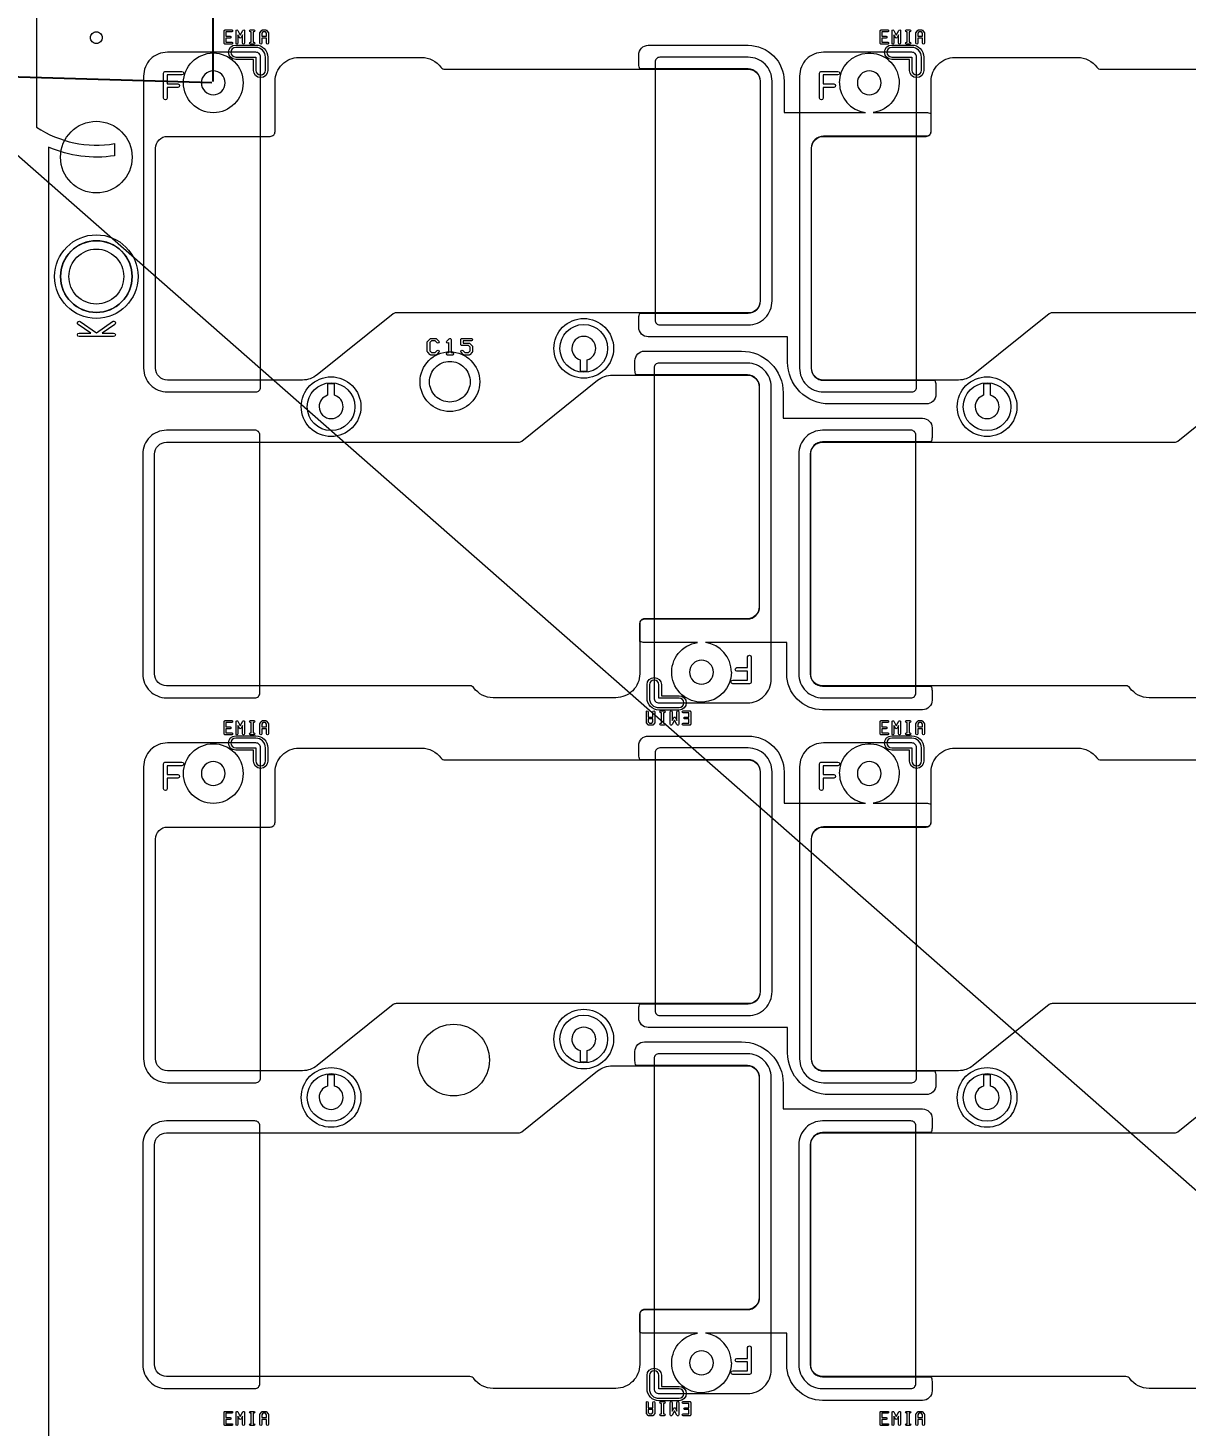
# Model space of a CAD drawing. Extents: x 2541 to 3941, y 2348 to 3338.
# Drawn here: x 2709.7 to 2758.1, y 2854.4 to 2912.9 of the extents above; entities that cross this region are included whole.
import ezdxf

# ---------------------------------------------------------------- set-up
doc = ezdxf.new("R2010")
doc.units = 0
doc.layers.get('0').update_dxf_attribs({"lineweight": 0})
doc.layers.get('Defpoints').update_dxf_attribs({"lineweight": 0})
for name, color, linetype, lineweight in [('EMI-T', 6, 'Continuous', 0), ('備註', 1, 'Continuous', 0), ('尺寸線', 3, 'Continuous', 0)]:
    doc.layers.add(name, color=color, linetype=linetype, lineweight=lineweight)
doc.styles.get("Standard").update_dxf_attribs({"font": 'simplex.shx', "height": 2.7})
doc.dimstyles.get("Standard").update_dxf_attribs({"dimtxt": 6, "dimasz": 0.18, "dimexe": 0.18, "dimexo": 0.0625, "dimgap": 0.09, "dimtad": 0, "dimtih": 1, "dimtoh": 1, "dimdec": 4, "dimzin": 0, "dimdsep": 46, "dimtxsty": 'Standard', "dimcen": 0.09, "dimadec": 0, "dimazin": 0, "dimtfac": 1, "dimtdec": 4, "dimtofl": 0, "dimtmove": 0, "dimatfit": 3, "dimfxl": 0, "dimtolj": 1, "dimtzin": 0, "dimarcsym": 0})

# ---------------------------------------------------------------- blocks, each defined once
blk = doc.blocks.new('*D31')
at = {"layer": 'Defpoints', "color": 0, "linetype": 'Continuous'}
for p in [(2706.513, 2910.936), (2717.414, 2910.624), (2712.612, 2742.594)]:
    blk.add_point(p, dxfattribs=at)
at = {"layer": '尺寸線', "color": 0, "linetype": 'Continuous', "lineweight": -2}
for p, q in [((2706.508, 2910.756), (2704.153, 2828.36)), ((2717.352, 2910.626), (2706.333, 2910.941)), ((2701.715, 2743.085), (2704.071, 2825.48)), ((2712.549, 2742.596), (2701.53, 2742.91))]:
    blk.add_line(p, q, dxfattribs=at)
at = {"layer": '尺寸線', "color": 0, "linetype": 'Continuous'}
for points in [[(2706.538, 2910.755), (2706.478, 2910.756), (2706.513, 2910.936)], [(2701.685, 2743.086), (2701.745, 2743.084), (2701.71, 2742.905)]]:
    blk.add_solid(points, dxfattribs=at)
at = {"layer": '尺寸線', "color": 0, "linetype": 'Continuous', "insert": (2704.112, 2826.92), "char_height": 2.7, "attachment_point": 5}
blk.add_mtext('\\A1;168.0988', dxfattribs=at)
blk = doc.blocks.new('*D32')
at = {"layer": 'Defpoints', "color": 0, "linetype": 'Continuous'}
for p in [(2937.174, 2915.05), (2717.414, 2910.624), (2937.174, 2910.624)]:
    blk.add_point(p, dxfattribs=at)
at = {"layer": '尺寸線', "color": 0, "linetype": 'Continuous', "lineweight": -2}
for p, q in [((2717.414, 2910.686), (2717.414, 2915.23)), ((2717.594, 2915.05), (2818.204, 2915.05)), ((2936.994, 2915.05), (2836.384, 2915.05)), ((2937.174, 2910.686), (2937.174, 2915.23))]:
    blk.add_line(p, q, dxfattribs=at)
at = {"layer": '尺寸線', "color": 0, "linetype": 'Continuous'}
for points in [[(2717.594, 2915.08), (2717.594, 2915.02), (2717.414, 2915.05)], [(2936.994, 2915.02), (2936.994, 2915.08), (2937.174, 2915.05)]]:
    blk.add_solid(points, dxfattribs=at)
at = {"layer": '尺寸線', "color": 0, "linetype": 'Continuous', "insert": (2827.294, 2915.05), "char_height": 2.7, "attachment_point": 5}
blk.add_mtext('\\A1;219.7600', dxfattribs=at)
blk = doc.blocks.new('*D34')
at = {"layer": 'Defpoints', "color": 0, "linetype": 'Continuous'}
for p in [(2688.35, 3101.014), (2717.414, 3100.624), (2712.612, 2742.594)]:
    blk.add_point(p, dxfattribs=at)
at = {"layer": '尺寸線', "color": 0, "linetype": 'Continuous', "lineweight": -2}
for p, q in [((2717.352, 3100.625), (2688.17, 3101.016)), ((2688.348, 3100.834), (2685.968, 2923.439)), ((2683.55, 2743.164), (2685.93, 2920.559)), ((2712.549, 2742.595), (2683.368, 2742.986))]:
    blk.add_line(p, q, dxfattribs=at)
at = {"layer": '尺寸線', "color": 0, "linetype": 'Continuous'}
for points in [[(2688.378, 3100.833), (2688.318, 3100.834), (2688.35, 3101.014)], [(2683.52, 2743.164), (2683.58, 2743.163), (2683.548, 2742.984)]]:
    blk.add_solid(points, dxfattribs=at)
at = {"layer": '尺寸線', "color": 0, "linetype": 'Continuous', "insert": (2685.949, 2921.999), "char_height": 2.7, "attachment_point": 5}
blk.add_mtext('\\A1;358.0624', dxfattribs=at)

msp = doc.modelspace()

# ---------------------------------------------------------------- linework, layer by layer
for p, q in [((2719.0453, 2912.2417), (2718.97577, 2912.2417)), ((2746.5153, 2912.2417), (2746.44577, 2912.2417)), ((2712.28115, 2900.15057), (2711.75923, 2900.51052)), ((2719.0453, 2883.3317), (2718.97577, 2883.3317)), ((2736.22814, 2883.74094), (2736.15861, 2883.74094)), ((2746.5153, 2883.3317), (2746.44577, 2883.3317)), ((2736.22814, 2854.83094), (2736.15861, 2854.83094)), ((2719.0453, 2854.4217), (2718.97577, 2854.4217)), ((2746.5153, 2854.4217), (2746.44577, 2854.4217))]:
    msp.add_line(p, q)
at = {"linetype": 'Continuous'}
for points in [[(2710.51672, 3059.52127), (2710.51672, 2917.09717, -0.142084), (2713.27892, 2917.45616), (2713.27892, 2916.94958, 0.19212), (2710.01672, 2916.25625), (2710.01672, 2908.77294, 0.192121), (2713.27892, 2908.07962), (2713.27892, 2907.57303, -0.142084), (2710.51672, 2907.93202), (2710.51672, 2775.50792)], [(2718.36623, 2912.2817), (2718.36623, 2912.79791, -0.782664), (2718.44145, 2912.81722), (2718.5453, 2912.62435)], [(2718.44623, 2912.63959), (2718.44623, 2912.2817, -1), (2718.36623, 2912.2817)], [(2718.64438, 2912.63959), (2718.58052, 2912.52101, -0.597324), (2718.51008, 2912.52101), (2718.44623, 2912.63959)], [(2718.5453, 2912.62435), (2718.64916, 2912.81722, -0.782665), (2718.72438, 2912.79791), (2718.72438, 2912.2817, -1), (2718.64438, 2912.2817), (2718.64438, 2912.63959)], [(2718.97577, 2912.2417, -1), (2718.97577, 2912.3217), (2719.0053, 2912.3217), (2719.0053, 2912.75825), (2718.97577, 2912.75825, -1), (2718.97577, 2912.83825), (2719.0453, 2912.83825), (2719.11484, 2912.83825, -1), (2719.11484, 2912.75825), (2719.0853, 2912.75825), (2719.0853, 2912.3217), (2719.11484, 2912.3217, -1), (2719.11484, 2912.2417), (2719.0453, 2912.2417)], [(2719.36623, 2912.2817), (2719.36623, 2912.53997), (2719.36623, 2912.71216, -0.173189), (2719.37527, 2912.73748), (2719.4445, 2912.8232, -0.228301), (2719.47577, 2912.83825), (2719.61484, 2912.83825, -0.228253), (2719.64611, 2912.8232), (2719.71534, 2912.73748, -0.173127), (2719.72438, 2912.71216), (2719.72438, 2912.53997)], [(2719.72438, 2912.53997), (2719.72438, 2912.2817, -1), (2719.64438, 2912.2817), (2719.64438, 2912.49997), (2719.44623, 2912.49997), (2719.44623, 2912.2817, -1), (2719.36623, 2912.2817)], [(2745.83623, 2912.2817), (2745.83623, 2912.79791, -0.782664), (2745.91145, 2912.81722), (2746.0153, 2912.62435)], [(2745.91623, 2912.63959), (2745.91623, 2912.2817, -1), (2745.83623, 2912.2817)], [(2746.11438, 2912.63959), (2746.05052, 2912.52101, -0.597324), (2745.98008, 2912.52101), (2745.91623, 2912.63959)], [(2746.0153, 2912.62435), (2746.11916, 2912.81722, -0.782665), (2746.19438, 2912.79791), (2746.19438, 2912.2817, -1), (2746.11438, 2912.2817), (2746.11438, 2912.63959)], [(2746.44577, 2912.2417, -1), (2746.44577, 2912.3217), (2746.4753, 2912.3217), (2746.4753, 2912.75825), (2746.44577, 2912.75825, -1), (2746.44577, 2912.83825), (2746.5153, 2912.83825), (2746.58484, 2912.83825, -1), (2746.58484, 2912.75825), (2746.5553, 2912.75825), (2746.5553, 2912.3217), (2746.58484, 2912.3217, -1), (2746.58484, 2912.2417), (2746.5153, 2912.2417)], [(2746.83623, 2912.2817), (2746.83623, 2912.53997), (2746.83623, 2912.71216, -0.173189), (2746.84527, 2912.73748), (2746.9145, 2912.8232, -0.228301), (2746.94577, 2912.83825), (2747.08484, 2912.83825, -0.228253), (2747.11611, 2912.8232), (2747.18534, 2912.73748, -0.173127), (2747.19438, 2912.71216), (2747.19438, 2912.53997)], [(2747.19438, 2912.53997), (2747.19438, 2912.2817, -1), (2747.11438, 2912.2817), (2747.11438, 2912.49997), (2746.91623, 2912.49997), (2746.91623, 2912.2817, -1), (2746.83623, 2912.2817)], [(2735.2303, 2900.3946), (2735.2303, 2900.7946, -0.124386), (2735.27831, 2900.9846), (2739.8152, 2900.9846, 0.414365), (2740.32507, 2901.49473), (2740.32507, 2910.6946, 0.414366), (2739.8152, 2911.20473), (2735.27831, 2911.20473, -0.124392), (2735.2303, 2911.39473), (2735.2303, 2911.79473, -0.414218), (2735.6303, 2912.19473), (2739.8152, 2912.19473, -0.414364), (2741.31507, 2910.69409), (2741.31507, 2909.38473), (2744.7203, 2909.38473)], [(2743.63437, 2910.62391, -2.205962), (2745.04845, 2909.38473), (2747.27218, 2909.38473, -0.124388), (2747.46218, 2909.33672), (2747.46218, 2908.58473, -0.414224), (2747.27218, 2908.39473), (2742.9652, 2908.39473, 0.414218), (2742.45508, 2907.8846), (2742.45508, 2898.68472, 0.414217), (2742.9652, 2898.1746), (2747.62418, 2898.1746, -0.124388), (2747.67218, 2897.9846), (2747.67218, 2897.5846, -0.414218), (2747.27218, 2897.1846), (2743.21508, 2897.1846, -0.414215), (2741.46508, 2898.9346), (2741.46508, 2899.9946), (2735.6303, 2899.9946, -0.414218), (2735.2303, 2900.3946)], [(2711.75923, 2900.51052, -1), (2711.84439, 2900.634), (2712.52201, 2900.16668), (2713.19962, 2900.634, -1), (2713.28478, 2900.51052), (2712.76286, 2900.15057)], [(2712.76286, 2900.15057), (2713.2422, 2900.15057, -1), (2713.2422, 2900.00057), (2711.80181, 2900.00057, -1), (2711.80181, 2900.15057), (2712.28115, 2900.15057)], [(2727.2759, 2899.75708), (2727.26192, 2899.7431, -1), (2727.19121, 2899.81381)], [(2727.3259, 2899.23176), (2727.22656, 2899.23176, -1), (2727.22656, 2899.33176), (2727.2759, 2899.33176), (2727.2759, 2899.75708)], [(2727.19121, 2899.81381), (2727.29039, 2899.91299, -0.669786), (2727.3759, 2899.87779), (2727.3759, 2899.33176), (2727.42524, 2899.33176, -1), (2727.42524, 2899.23176), (2727.3259, 2899.23176)], [(2735.07127, 2898.5946), (2735.07127, 2898.9946, -0.414218), (2735.47127, 2899.3946), (2739.52837, 2899.3946, -0.414215), (2741.27837, 2897.6446), (2741.27837, 2896.5846), (2747.11314, 2896.5846, -0.414218), (2747.51314, 2896.1846), (2747.51314, 2895.7846, -0.124388), (2747.46514, 2895.5946), (2742.92825, 2895.5946, 0.414365), (2742.41838, 2895.08447), (2742.41838, 2885.8846, 0.414366), (2742.92825, 2885.37446), (2747.46514, 2885.37446, -0.124388), (2747.51314, 2885.18446), (2747.51314, 2884.78446, -0.414218), (2747.11314, 2884.38446), (2742.92825, 2884.38446, -0.414364), (2741.42838, 2885.8851), (2741.42838, 2887.19447), (2738.02315, 2887.19447)], [(2739.10907, 2885.95528, -2.205962), (2737.695, 2887.19447), (2735.47127, 2887.19447, -0.124386), (2735.28127, 2887.24247), (2735.28127, 2887.99447, -0.414224), (2735.47127, 2888.18447), (2739.77824, 2888.18447, 0.414218), (2740.28837, 2888.69459), (2740.28837, 2897.89447, 0.414217), (2739.77824, 2898.4046), (2735.11927, 2898.4046, -0.124392), (2735.07127, 2898.5946)], [(2739.17075, 2885.4758, -1), (2739.17075, 2885.6258), (2739.79112, 2885.6258), (2739.79112, 2885.99732), (2739.3446, 2885.99732, -1), (2739.3446, 2886.14732), (2739.79112, 2886.14732), (2739.79112, 2886.59385, -1), (2739.94112, 2886.59385), (2739.94112, 2886.07232)], [(2739.94112, 2886.07232), (2739.94112, 2885.5508, -0.414241), (2739.86612, 2885.4758), (2739.17075, 2885.4758)], [(2718.36623, 2883.3717), (2718.36623, 2883.88791, -0.782664), (2718.44145, 2883.90722), (2718.5453, 2883.71435)], [(2718.5453, 2883.71435), (2718.64916, 2883.90722, -0.782665), (2718.72438, 2883.88791), (2718.72438, 2883.3717, -1), (2718.64438, 2883.3717), (2718.64438, 2883.72959)], [(2718.97577, 2883.3317, -1), (2718.97577, 2883.4117), (2719.0053, 2883.4117), (2719.0053, 2883.84825), (2718.97577, 2883.84825, -1), (2718.97577, 2883.92825), (2719.0453, 2883.92825), (2719.11484, 2883.92825, -1), (2719.11484, 2883.84825), (2719.0853, 2883.84825), (2719.0853, 2883.4117), (2719.11484, 2883.4117, -1), (2719.11484, 2883.3317), (2719.0453, 2883.3317)], [(2719.36623, 2883.3717), (2719.36623, 2883.62997), (2719.36623, 2883.80216, -0.173189), (2719.37527, 2883.82748), (2719.4445, 2883.9132, -0.228301), (2719.47577, 2883.92825), (2719.61484, 2883.92825, -0.228253), (2719.64611, 2883.9132), (2719.71534, 2883.82748, -0.173127), (2719.72438, 2883.80216), (2719.72438, 2883.62997)], [(2735.54907, 2883.86704), (2735.54907, 2884.03922), (2735.54907, 2884.2975, -1), (2735.62907, 2884.2975), (2735.62907, 2884.07922), (2735.82722, 2884.07922), (2735.82722, 2884.2975, -1), (2735.90722, 2884.2975), (2735.90722, 2884.03922)], [(2735.90722, 2884.03922), (2735.90722, 2883.86704, -0.173189), (2735.89818, 2883.84172), (2735.82895, 2883.756, -0.228301), (2735.79768, 2883.74094), (2735.65861, 2883.74094, -0.228253), (2735.62734, 2883.756), (2735.55811, 2883.84172, -0.173127), (2735.54907, 2883.86704)], [(2736.15861, 2883.74094, -1), (2736.15861, 2883.82094), (2736.18814, 2883.82094), (2736.18814, 2884.2575), (2736.15861, 2884.2575, -1), (2736.15861, 2884.3375), (2736.22814, 2884.3375), (2736.29768, 2884.3375, -1), (2736.29768, 2884.2575), (2736.26814, 2884.2575), (2736.26814, 2883.82094), (2736.29768, 2883.82094, -1), (2736.29768, 2883.74094), (2736.22814, 2883.74094)], [(2736.54907, 2883.78129), (2736.54907, 2884.2975, -1), (2736.62907, 2884.2975), (2736.62907, 2883.9396)], [(2736.72814, 2883.95485), (2736.62429, 2883.76198, -0.782665), (2736.54907, 2883.78129)], [(2736.62907, 2883.9396), (2736.69292, 2884.05819, -0.597324), (2736.76336, 2884.05819), (2736.82722, 2883.9396)], [(2736.82722, 2883.9396), (2736.82722, 2884.2975, -1), (2736.90722, 2884.2975), (2736.90722, 2883.78129, -0.782664), (2736.832, 2883.76198), (2736.72814, 2883.95485)], [(2737.08907, 2883.74094, -1), (2737.08907, 2883.82094), (2737.32722, 2883.82094), (2737.32722, 2883.99922), (2737.15861, 2883.99922, -1), (2737.15861, 2884.07922), (2737.32722, 2884.07922), (2737.32722, 2884.2575), (2737.08907, 2884.2575, -1), (2737.08907, 2884.3375), (2737.36722, 2884.3375, -0.414265), (2737.40722, 2884.2975), (2737.40722, 2884.03922)], [(2737.40722, 2884.03922), (2737.40722, 2883.78094, -0.414265), (2737.36722, 2883.74094), (2737.08907, 2883.74094)], [(2745.83623, 2883.3717), (2745.83623, 2883.88791, -0.782664), (2745.91145, 2883.90722), (2746.0153, 2883.71435)], [(2746.0153, 2883.71435), (2746.11916, 2883.90722, -0.782665), (2746.19438, 2883.88791), (2746.19438, 2883.3717, -1), (2746.11438, 2883.3717), (2746.11438, 2883.72959)], [(2746.44577, 2883.3317, -1), (2746.44577, 2883.4117), (2746.4753, 2883.4117), (2746.4753, 2883.84825), (2746.44577, 2883.84825, -1), (2746.44577, 2883.92825), (2746.5153, 2883.92825), (2746.58484, 2883.92825, -1), (2746.58484, 2883.84825), (2746.5553, 2883.84825), (2746.5553, 2883.4117), (2746.58484, 2883.4117, -1), (2746.58484, 2883.3317), (2746.5153, 2883.3317)], [(2746.83623, 2883.3717), (2746.83623, 2883.62997), (2746.83623, 2883.80216, -0.173189), (2746.84527, 2883.82748), (2746.9145, 2883.9132, -0.228301), (2746.94577, 2883.92825), (2747.08484, 2883.92825, -0.228253), (2747.11611, 2883.9132), (2747.18534, 2883.82748, -0.173127), (2747.19438, 2883.80216), (2747.19438, 2883.62997)], [(2718.44623, 2883.72959), (2718.44623, 2883.3717, -1), (2718.36623, 2883.3717)], [(2718.64438, 2883.72959), (2718.58052, 2883.61101, -0.597324), (2718.51008, 2883.61101), (2718.44623, 2883.72959)], [(2719.72438, 2883.62997), (2719.72438, 2883.3717, -1), (2719.64438, 2883.3717), (2719.64438, 2883.58997), (2719.44623, 2883.58997), (2719.44623, 2883.3717, -1), (2719.36623, 2883.3717)], [(2735.2303, 2871.4846), (2735.2303, 2871.8846, -0.124386), (2735.27831, 2872.0746), (2739.8152, 2872.0746, 0.414365), (2740.32507, 2872.58473), (2740.32507, 2881.7846, 0.414366), (2739.8152, 2882.29473), (2735.27831, 2882.29473, -0.124392), (2735.2303, 2882.48473), (2735.2303, 2882.88473, -0.414218), (2735.6303, 2883.28473), (2739.8152, 2883.28473, -0.414364), (2741.31507, 2881.78409), (2741.31507, 2880.47473), (2744.7203, 2880.47473)], [(2745.91623, 2883.72959), (2745.91623, 2883.3717, -1), (2745.83623, 2883.3717)], [(2746.11438, 2883.72959), (2746.05052, 2883.61101, -0.597324), (2745.98008, 2883.61101), (2745.91623, 2883.72959)], [(2747.19438, 2883.62997), (2747.19438, 2883.3717, -1), (2747.11438, 2883.3717), (2747.11438, 2883.58997), (2746.91623, 2883.58997), (2746.91623, 2883.3717, -1), (2746.83623, 2883.3717)], [(2743.63437, 2881.71391, -2.205962), (2745.04845, 2880.47473), (2747.27218, 2880.47473, -0.124388), (2747.46218, 2880.42672), (2747.46218, 2879.67473, -0.414224), (2747.27218, 2879.48473), (2742.9652, 2879.48473, 0.414218), (2742.45508, 2878.9746), (2742.45508, 2869.77472, 0.414217), (2742.9652, 2869.2646), (2747.62418, 2869.2646, -0.124388), (2747.67218, 2869.0746), (2747.67218, 2868.6746, -0.414218), (2747.27218, 2868.2746), (2743.21508, 2868.2746, -0.414215), (2741.46508, 2870.0246), (2741.46508, 2871.0846), (2735.6303, 2871.0846, -0.414218), (2735.2303, 2871.4846)], [(2735.07127, 2869.6846), (2735.07127, 2870.0846, -0.414218), (2735.47127, 2870.4846), (2739.52837, 2870.4846, -0.414215), (2741.27837, 2868.7346), (2741.27837, 2867.6746), (2747.11314, 2867.6746, -0.414218), (2747.51314, 2867.2746), (2747.51314, 2866.8746, -0.124388), (2747.46514, 2866.6846), (2742.92825, 2866.6846, 0.414365), (2742.41838, 2866.17447), (2742.41838, 2856.9746, 0.414366), (2742.92825, 2856.46446), (2747.46514, 2856.46446, -0.124388), (2747.51314, 2856.27446), (2747.51314, 2855.87446, -0.414218), (2747.11314, 2855.47446), (2742.92825, 2855.47446, -0.414364), (2741.42838, 2856.9751), (2741.42838, 2858.28447), (2738.02315, 2858.28447)], [(2739.10907, 2857.04528, -2.205962), (2737.695, 2858.28447), (2735.47127, 2858.28447, -0.124386), (2735.28127, 2858.33247), (2735.28127, 2859.08447, -0.414224), (2735.47127, 2859.27447), (2739.77824, 2859.27447, 0.414218), (2740.28837, 2859.78459), (2740.28837, 2868.98447, 0.414217), (2739.77824, 2869.4946), (2735.11927, 2869.4946, -0.124392), (2735.07127, 2869.6846)], [(2739.17075, 2856.5658, -1), (2739.17075, 2856.7158), (2739.79112, 2856.7158), (2739.79112, 2857.08732), (2739.3446, 2857.08732, -1), (2739.3446, 2857.23732), (2739.79112, 2857.23732), (2739.79112, 2857.68385, -1), (2739.94112, 2857.68385), (2739.94112, 2857.16232)], [(2739.94112, 2857.16232), (2739.94112, 2856.6408, -0.414241), (2739.86612, 2856.5658), (2739.17075, 2856.5658)], [(2735.54907, 2854.95704), (2735.54907, 2855.12922), (2735.54907, 2855.3875, -1), (2735.62907, 2855.3875), (2735.62907, 2855.16922), (2735.82722, 2855.16922), (2735.82722, 2855.3875, -1), (2735.90722, 2855.3875), (2735.90722, 2855.12922)], [(2735.90722, 2855.12922), (2735.90722, 2854.95704, -0.173189), (2735.89818, 2854.93172), (2735.82895, 2854.846, -0.228301), (2735.79768, 2854.83094), (2735.65861, 2854.83094, -0.228253), (2735.62734, 2854.846), (2735.55811, 2854.93172, -0.173127), (2735.54907, 2854.95704)], [(2736.15861, 2854.83094, -1), (2736.15861, 2854.91094), (2736.18814, 2854.91094), (2736.18814, 2855.3475), (2736.15861, 2855.3475, -1), (2736.15861, 2855.4275), (2736.22814, 2855.4275), (2736.29768, 2855.4275, -1), (2736.29768, 2855.3475), (2736.26814, 2855.3475), (2736.26814, 2854.91094), (2736.29768, 2854.91094, -1), (2736.29768, 2854.83094), (2736.22814, 2854.83094)], [(2736.54907, 2854.87129), (2736.54907, 2855.3875, -1), (2736.62907, 2855.3875), (2736.62907, 2855.0296)], [(2736.62907, 2855.0296), (2736.69292, 2855.14819, -0.597324), (2736.76336, 2855.14819), (2736.82722, 2855.0296)], [(2736.82722, 2855.0296), (2736.82722, 2855.3875, -1), (2736.90722, 2855.3875), (2736.90722, 2854.87129, -0.782664), (2736.832, 2854.85198), (2736.72814, 2855.04485)], [(2737.08907, 2854.83094, -1), (2737.08907, 2854.91094), (2737.32722, 2854.91094), (2737.32722, 2855.08922), (2737.15861, 2855.08922, -1), (2737.15861, 2855.16922), (2737.32722, 2855.16922), (2737.32722, 2855.3475), (2737.08907, 2855.3475, -1), (2737.08907, 2855.4275), (2737.36722, 2855.4275, -0.414265), (2737.40722, 2855.3875), (2737.40722, 2855.12922)], [(2737.40722, 2855.12922), (2737.40722, 2854.87094, -0.414265), (2737.36722, 2854.83094), (2737.08907, 2854.83094)], [(2718.36623, 2854.4617), (2718.36623, 2854.97791, -0.782664), (2718.44145, 2854.99722), (2718.5453, 2854.80435)], [(2718.44623, 2854.81959), (2718.44623, 2854.4617, -1), (2718.36623, 2854.4617)], [(2718.64438, 2854.81959), (2718.58052, 2854.70101, -0.597324), (2718.51008, 2854.70101), (2718.44623, 2854.81959)], [(2718.5453, 2854.80435), (2718.64916, 2854.99722, -0.782665), (2718.72438, 2854.97791), (2718.72438, 2854.4617, -1), (2718.64438, 2854.4617), (2718.64438, 2854.81959)], [(2718.97577, 2854.4217, -1), (2718.97577, 2854.5017), (2719.0053, 2854.5017), (2719.0053, 2854.93825), (2718.97577, 2854.93825, -1), (2718.97577, 2855.01825), (2719.0453, 2855.01825), (2719.11484, 2855.01825, -1), (2719.11484, 2854.93825), (2719.0853, 2854.93825), (2719.0853, 2854.5017), (2719.11484, 2854.5017, -1), (2719.11484, 2854.4217), (2719.0453, 2854.4217)], [(2719.36623, 2854.4617), (2719.36623, 2854.71997), (2719.36623, 2854.89216, -0.173189), (2719.37527, 2854.91748), (2719.4445, 2855.0032, -0.228301), (2719.47577, 2855.01825), (2719.61484, 2855.01825, -0.228253), (2719.64611, 2855.0032), (2719.71534, 2854.91748, -0.173127), (2719.72438, 2854.89216), (2719.72438, 2854.71997)], [(2719.72438, 2854.71997), (2719.72438, 2854.4617, -1), (2719.64438, 2854.4617), (2719.64438, 2854.67997), (2719.44623, 2854.67997), (2719.44623, 2854.4617, -1), (2719.36623, 2854.4617)], [(2736.72814, 2855.04485), (2736.62429, 2854.85198, -0.782665), (2736.54907, 2854.87129)], [(2745.83623, 2854.4617), (2745.83623, 2854.97791, -0.782664), (2745.91145, 2854.99722), (2746.0153, 2854.80435)], [(2745.91623, 2854.81959), (2745.91623, 2854.4617, -1), (2745.83623, 2854.4617)], [(2746.11438, 2854.81959), (2746.05052, 2854.70101, -0.597324), (2745.98008, 2854.70101), (2745.91623, 2854.81959)], [(2746.0153, 2854.80435), (2746.11916, 2854.99722, -0.782665), (2746.19438, 2854.97791), (2746.19438, 2854.4617, -1), (2746.11438, 2854.4617), (2746.11438, 2854.81959)], [(2746.44577, 2854.4217, -1), (2746.44577, 2854.5017), (2746.4753, 2854.5017), (2746.4753, 2854.93825), (2746.44577, 2854.93825, -1), (2746.44577, 2855.01825), (2746.5153, 2855.01825), (2746.58484, 2855.01825, -1), (2746.58484, 2854.93825), (2746.5553, 2854.93825), (2746.5553, 2854.5017), (2746.58484, 2854.5017, -1), (2746.58484, 2854.4217), (2746.5153, 2854.4217)], [(2746.83623, 2854.4617), (2746.83623, 2854.71997), (2746.83623, 2854.89216, -0.173189), (2746.84527, 2854.91748), (2746.9145, 2855.0032, -0.228301), (2746.94577, 2855.01825), (2747.08484, 2855.01825, -0.228253), (2747.11611, 2855.0032), (2747.18534, 2854.91748, -0.173127), (2747.19438, 2854.89216), (2747.19438, 2854.71997)], [(2747.19438, 2854.71997), (2747.19438, 2854.4617, -1), (2747.11438, 2854.4617), (2747.11438, 2854.67997), (2746.91623, 2854.67997), (2746.91623, 2854.4617, -1), (2746.83623, 2854.4617)]]:
    msp.add_lwpolyline(points, format="xyb", dxfattribs=at)
for points in [[(2712.26672, 2912.5146, -0.414222), (2712.51672, 2912.7646, -0.414222), (2712.76672, 2912.5146, -0.414222), (2712.51672, 2912.2646, -0.414222)], [(2717.86623, 2912.2817), (2717.86623, 2912.53997), (2717.86623, 2912.79825, -0.414265), (2717.90623, 2912.83825), (2718.18438, 2912.83825, -1), (2718.18438, 2912.75825), (2717.94623, 2912.75825), (2717.94623, 2912.57997), (2718.11484, 2912.57997, -1), (2718.11484, 2912.49997), (2717.94623, 2912.49997), (2717.94623, 2912.3217), (2718.18438, 2912.3217, -1), (2718.18438, 2912.2417), (2717.90623, 2912.2417, -0.414265)], [(2745.33623, 2912.2817), (2745.33623, 2912.53997), (2745.33623, 2912.79825, -0.414265), (2745.37623, 2912.83825), (2745.65438, 2912.83825, -1), (2745.65438, 2912.75825), (2745.41623, 2912.75825), (2745.41623, 2912.57997), (2745.58484, 2912.57997, -1), (2745.58484, 2912.49997), (2745.41623, 2912.49997), (2745.41623, 2912.3217), (2745.65438, 2912.3217, -1), (2745.65438, 2912.2417), (2745.37623, 2912.2417, -0.414265)], [(2718.35244, 2911.60531, -1), (2718.35244, 2912.20531), (2719.19715, 2912.20531, -0.414217), (2719.69715, 2911.70531), (2719.69715, 2911.14231, -1), (2719.09715, 2911.14231), (2719.09715, 2911.60531)], [(2718.35244, 2911.70531), (2719.19715, 2911.70531), (2719.19715, 2911.15124, 1), (2719.59715, 2911.15124), (2719.59715, 2911.70531, 0.414218), (2719.19715, 2912.10531), (2718.35244, 2912.10531, 1)], [(2745.82244, 2911.60531, -1), (2745.82244, 2912.20531), (2746.66715, 2912.20531, -0.414217), (2747.16715, 2911.70531), (2747.16715, 2911.14231, -1), (2746.56715, 2911.14231), (2746.56715, 2911.60531)], [(2745.82244, 2911.70531), (2746.66715, 2911.70531), (2746.66715, 2911.15124, 1), (2747.06715, 2911.15124), (2747.06715, 2911.70531, 0.414218), (2746.66715, 2912.10531), (2745.82244, 2912.10531, 1)], [(2714.99508, 2898.68472), (2714.99508, 2907.8846, -0.414219), (2715.4952, 2908.38473), (2719.80218, 2908.38473, 0.414223), (2720.00218, 2908.58473), (2720.00218, 2910.68952, -0.414215), (2721.00218, 2911.68952), (2726.13907, 2911.68952, -0.24029), (2726.94871, 2911.27692, 0.240069), (2727.11015, 2911.19473), (2739.8152, 2911.19473, -0.414366), (2740.31507, 2910.6946), (2740.31507, 2901.49472, -0.414365), (2739.8152, 2900.9946), (2725.06567, 2900.9946, 0.170771), (2724.94046, 2900.95056), (2721.76951, 2898.40481, -0.170765), (2721.14341, 2898.1846), (2715.4952, 2898.1846, -0.414218)], [(2742.46508, 2898.68472), (2742.46508, 2907.8846, -0.414219), (2742.9652, 2908.38473), (2747.27218, 2908.38473, 0.414223), (2747.47218, 2908.58473), (2747.47218, 2910.68952, -0.414215), (2748.47218, 2911.68952), (2753.60907, 2911.68952, -0.24029), (2754.41871, 2911.27692, 0.240069), (2754.58015, 2911.19473), (2767.2852, 2911.19473, -0.414366), (2767.78507, 2910.6946), (2767.78507, 2901.49472, -0.414365), (2767.2852, 2900.9946), (2752.53567, 2900.9946, 0.170771), (2752.41046, 2900.95056), (2749.23951, 2898.40481, -0.170765), (2748.61341, 2898.1846), (2742.9652, 2898.1846, -0.414218)], [(2715.33233, 2909.98535), (2715.33233, 2910.50687), (2715.33233, 2911.0284, -0.414241), (2715.40733, 2911.1034), (2716.10269, 2911.1034, -1), (2716.10269, 2910.9534), (2715.48233, 2910.9534), (2715.48233, 2910.58187), (2715.92885, 2910.58187, -1), (2715.92885, 2910.43187), (2715.48233, 2910.43187), (2715.48233, 2909.98535, -1)], [(2716.91437, 2910.62391, 0.414217), (2717.41437, 2910.12391, 0.414217), (2717.91437, 2910.62391, 0.414217), (2717.41437, 2911.12391, 0.414217)], [(2742.80233, 2909.98535), (2742.80233, 2910.50687), (2742.80233, 2911.0284, -0.414241), (2742.87733, 2911.1034), (2743.57269, 2911.1034, -1), (2743.57269, 2910.9534), (2742.95233, 2910.9534), (2742.95233, 2910.58187), (2743.39885, 2910.58187, -1), (2743.39885, 2910.43187), (2742.95233, 2910.43187), (2742.95233, 2909.98535, -1)], [(2744.38437, 2910.62391, 0.414217), (2744.88437, 2910.12391, 0.414217), (2745.38437, 2910.62391, 0.414217), (2744.88437, 2911.12391, 0.414217)], [(2711.01672, 2902.5146, 0.414215), (2712.51672, 2901.0146, 0.414215), (2714.01672, 2902.5146, 0.414215), (2712.51672, 2904.0146, 0.414215)], [(2711.36672, 2902.5146, -0.414215), (2712.51672, 2903.6646, -0.414215), (2713.66672, 2902.5146, -0.414215), (2712.51672, 2901.3646, -0.414215)], [(2731.67699, 2899.51071, -0.414215), (2732.92699, 2900.76071, -0.414215), (2734.17699, 2899.51071, -0.414215), (2732.92699, 2898.26071, -0.414215)], [(2726.37723, 2899.3811), (2726.37723, 2899.77845, -0.200121), (2726.39203, 2899.81396), (2726.49105, 2899.91299, -0.200121), (2726.52656, 2899.92779), (2726.72524, 2899.92779, -0.200121), (2726.76075, 2899.91299), (2726.85993, 2899.81381, -1), (2726.78922, 2899.7431), (2726.70453, 2899.82779), (2726.54727, 2899.82779), (2726.47723, 2899.75774), (2726.47723, 2899.40181), (2726.54727, 2899.33176), (2726.70453, 2899.33176), (2726.78922, 2899.41646, -1), (2726.85993, 2899.34575), (2726.76075, 2899.24656, -0.200121), (2726.72524, 2899.23176), (2726.52656, 2899.23176, -0.200121), (2726.49105, 2899.24656), (2726.39203, 2899.34559, -0.200121)], [(2727.77723, 2899.67911), (2727.77723, 2899.87779, -0.414253), (2727.82723, 2899.92779), (2728.22458, 2899.92779, -1), (2728.22458, 2899.82779), (2727.87723, 2899.82779), (2727.87723, 2899.72911), (2728.12524, 2899.72911, -0.200121), (2728.16075, 2899.71431), (2728.25978, 2899.61529, -0.200121), (2728.27458, 2899.57978), (2728.27458, 2899.3811, -0.200121), (2728.25978, 2899.34559), (2728.16075, 2899.24656, -0.200121), (2728.12524, 2899.23176), (2727.92656, 2899.23176, -0.200121), (2727.89105, 2899.24656), (2727.79187, 2899.34575, -1), (2727.86258, 2899.41646), (2727.94727, 2899.33176), (2728.10453, 2899.33176), (2728.17458, 2899.40181), (2728.17458, 2899.55907), (2728.10453, 2899.62911), (2727.82723, 2899.62911, -0.414253)], [(2732.42699, 2899.51071, 0.327542), (2732.77699, 2899.03374), (2732.77699, 2898.55957), (2733.07699, 2898.55957), (2733.07699, 2899.03374, 0.327544), (2733.42699, 2899.51071, 0.414217), (2732.92699, 2900.01071, 0.414217)], [(2726.47065, 2898.11512, -0.414215), (2727.32065, 2898.96512, -0.414215), (2728.17065, 2898.11512, -0.414215), (2727.32065, 2897.26512, -0.414215)], [(2714.95838, 2885.88459), (2714.95838, 2895.08447, -0.414365), (2715.45825, 2895.5846), (2730.20778, 2895.5846, 0.170771), (2730.33299, 2895.62863), (2733.50394, 2898.17438, -0.170765), (2734.13004, 2898.3946), (2739.77824, 2898.3946, -0.414218), (2740.27837, 2897.89447), (2740.27837, 2888.69459, -0.414219), (2739.77824, 2888.19447), (2735.47127, 2888.19447, 0.414223), (2735.27127, 2887.99447), (2735.27127, 2885.88967, -0.414215), (2734.27127, 2884.88967), (2729.13437, 2884.88967, -0.24029), (2728.32474, 2885.30227, 0.240069), (2728.1633, 2885.38446), (2715.45825, 2885.38446, -0.414366)], [(2721.09646, 2897.06848, -0.414215), (2722.34646, 2898.31848, -0.414215), (2723.59646, 2897.06848, -0.414215), (2722.34646, 2895.81848, -0.414215)], [(2721.84646, 2897.06848, 0.414217), (2722.34646, 2896.56848, 0.414217), (2722.84646, 2897.06848, 0.327542), (2722.49646, 2897.54545), (2722.49646, 2898.01962), (2722.19646, 2898.01962), (2722.19646, 2897.54545, 0.327544)], [(2742.42838, 2885.88459), (2742.42838, 2895.08447, -0.414365), (2742.92825, 2895.5846), (2757.67778, 2895.5846, 0.170771), (2757.80299, 2895.62863), (2760.97394, 2898.17438, -0.170765), (2761.60004, 2898.3946), (2767.24824, 2898.3946, -0.414218), (2767.74837, 2897.89447), (2767.74837, 2888.69459, -0.414219), (2767.24824, 2888.19447), (2762.94127, 2888.19447, 0.414223), (2762.74127, 2887.99447), (2762.74127, 2885.88967, -0.414215), (2761.74127, 2884.88967), (2756.60437, 2884.88967, -0.24029), (2755.79474, 2885.30227, 0.240069), (2755.6333, 2885.38446), (2742.92825, 2885.38446, -0.414366)], [(2748.56646, 2897.06848, -0.414215), (2749.81646, 2898.31848, -0.414215), (2751.06646, 2897.06848, -0.414215), (2749.81646, 2895.81848, -0.414215)], [(2749.31646, 2897.06848, 0.414217), (2749.81646, 2896.56848, 0.414217), (2750.31646, 2897.06848, 0.327542), (2749.96646, 2897.54545), (2749.96646, 2898.01962), (2749.66646, 2898.01962), (2749.66646, 2897.54545, 0.327544)], [(2737.35907, 2885.95528, 0.414217), (2737.85907, 2885.45528, 0.414217), (2738.35907, 2885.95528, 0.414217), (2737.85907, 2886.45528, 0.414217)], [(2735.57629, 2884.87388), (2735.57629, 2885.43689, -1), (2736.17629, 2885.43689), (2736.17629, 2884.97388), (2736.92101, 2884.97388, -1), (2736.92101, 2884.37388), (2736.07629, 2884.37388, -0.414217)], [(2735.67629, 2884.87388, 0.414218), (2736.07629, 2884.47388), (2736.92101, 2884.47388, 1), (2736.92101, 2884.87388), (2736.07629, 2884.87388), (2736.07629, 2885.42796, 1), (2735.67629, 2885.42796)], [(2717.86623, 2883.3717), (2717.86623, 2883.62997), (2717.86623, 2883.88825, -0.414265), (2717.90623, 2883.92825), (2718.18438, 2883.92825, -1), (2718.18438, 2883.84825), (2717.94623, 2883.84825), (2717.94623, 2883.66997), (2718.11484, 2883.66997, -1), (2718.11484, 2883.58997), (2717.94623, 2883.58997), (2717.94623, 2883.4117), (2718.18438, 2883.4117, -1), (2718.18438, 2883.3317), (2717.90623, 2883.3317, -0.414265)], [(2745.33623, 2883.3717), (2745.33623, 2883.62997), (2745.33623, 2883.88825, -0.414265), (2745.37623, 2883.92825), (2745.65438, 2883.92825, -1), (2745.65438, 2883.84825), (2745.41623, 2883.84825), (2745.41623, 2883.66997), (2745.58484, 2883.66997, -1), (2745.58484, 2883.58997), (2745.41623, 2883.58997), (2745.41623, 2883.4117), (2745.65438, 2883.4117, -1), (2745.65438, 2883.3317), (2745.37623, 2883.3317, -0.414265)], [(2718.35244, 2882.69531, -1), (2718.35244, 2883.29531), (2719.19715, 2883.29531, -0.414217), (2719.69715, 2882.79531), (2719.69715, 2882.23231, -1), (2719.09715, 2882.23231), (2719.09715, 2882.69531)], [(2718.35244, 2882.79531), (2719.19715, 2882.79531), (2719.19715, 2882.24124, 1), (2719.59715, 2882.24124), (2719.59715, 2882.79531, 0.414218), (2719.19715, 2883.19531), (2718.35244, 2883.19531, 1)], [(2745.82244, 2882.69531, -1), (2745.82244, 2883.29531), (2746.66715, 2883.29531, -0.414217), (2747.16715, 2882.79531), (2747.16715, 2882.23231, -1), (2746.56715, 2882.23231), (2746.56715, 2882.69531)], [(2745.82244, 2882.79531), (2746.66715, 2882.79531), (2746.66715, 2882.24124, 1), (2747.06715, 2882.24124), (2747.06715, 2882.79531, 0.414218), (2746.66715, 2883.19531), (2745.82244, 2883.19531, 1)], [(2714.99508, 2869.77472), (2714.99508, 2878.9746, -0.414219), (2715.4952, 2879.47473), (2719.80218, 2879.47473, 0.414223), (2720.00218, 2879.67473), (2720.00218, 2881.77952, -0.414215), (2721.00218, 2882.77952), (2726.13907, 2882.77952, -0.24029), (2726.94871, 2882.36692, 0.240069), (2727.11015, 2882.28473), (2739.8152, 2882.28473, -0.414366), (2740.31507, 2881.7846), (2740.31507, 2872.58472, -0.414365), (2739.8152, 2872.0846), (2725.06567, 2872.0846, 0.170771), (2724.94046, 2872.04056), (2721.76951, 2869.49481, -0.170765), (2721.14341, 2869.2746), (2715.4952, 2869.2746, -0.414218)], [(2742.46508, 2869.77472), (2742.46508, 2878.9746, -0.414219), (2742.9652, 2879.47473), (2747.27218, 2879.47473, 0.414223), (2747.47218, 2879.67473), (2747.47218, 2881.77952, -0.414215), (2748.47218, 2882.77952), (2753.60907, 2882.77952, -0.24029), (2754.41871, 2882.36692, 0.240069), (2754.58015, 2882.28473), (2767.2852, 2882.28473, -0.414366), (2767.78507, 2881.7846), (2767.78507, 2872.58472, -0.414365), (2767.2852, 2872.0846), (2752.53567, 2872.0846, 0.170771), (2752.41046, 2872.04056), (2749.23951, 2869.49481, -0.170765), (2748.61341, 2869.2746), (2742.9652, 2869.2746, -0.414218)], [(2715.33233, 2881.07535), (2715.33233, 2881.59687), (2715.33233, 2882.1184, -0.414241), (2715.40733, 2882.1934), (2716.10269, 2882.1934, -1), (2716.10269, 2882.0434), (2715.48233, 2882.0434), (2715.48233, 2881.67187), (2715.92885, 2881.67187, -1), (2715.92885, 2881.52187), (2715.48233, 2881.52187), (2715.48233, 2881.07535, -1)], [(2716.91437, 2881.71391, 0.414217), (2717.41437, 2881.21391, 0.414217), (2717.91437, 2881.71391, 0.414217), (2717.41437, 2882.21391, 0.414217)], [(2742.80233, 2881.07535), (2742.80233, 2881.59687), (2742.80233, 2882.1184, -0.414241), (2742.87733, 2882.1934), (2743.57269, 2882.1934, -1), (2743.57269, 2882.0434), (2742.95233, 2882.0434), (2742.95233, 2881.67187), (2743.39885, 2881.67187, -1), (2743.39885, 2881.52187), (2742.95233, 2881.52187), (2742.95233, 2881.07535, -1)], [(2744.38437, 2881.71391, 0.414217), (2744.88437, 2881.21391, 0.414217), (2745.38437, 2881.71391, 0.414217), (2744.88437, 2882.21391, 0.414217)], [(2731.67699, 2870.60071, -0.414215), (2732.92699, 2871.85071, -0.414215), (2734.17699, 2870.60071, -0.414215), (2732.92699, 2869.35071, -0.414215)], [(2725.97892, 2869.72021, -0.414215), (2727.47892, 2871.22021, -0.414215), (2728.97892, 2869.72021, -0.414215), (2727.47892, 2868.22021, -0.414215)], [(2732.42699, 2870.60071, 0.327542), (2732.77699, 2870.12374), (2732.77699, 2869.64957), (2733.07699, 2869.64957), (2733.07699, 2870.12374, 0.327544), (2733.42699, 2870.60071, 0.414217), (2732.92699, 2871.10071, 0.414217)], [(2714.95838, 2856.97459), (2714.95838, 2866.17447, -0.414365), (2715.45825, 2866.6746), (2730.20778, 2866.6746, 0.170771), (2730.33299, 2866.71863), (2733.50394, 2869.26438, -0.170765), (2734.13004, 2869.4846), (2739.77824, 2869.4846, -0.414218), (2740.27837, 2868.98447), (2740.27837, 2859.78459, -0.414219), (2739.77824, 2859.28447), (2735.47127, 2859.28447, 0.414223), (2735.27127, 2859.08447), (2735.27127, 2856.97967, -0.414215), (2734.27127, 2855.97967), (2729.13437, 2855.97967, -0.24029), (2728.32474, 2856.39227, 0.240069), (2728.1633, 2856.47446), (2715.45825, 2856.47446, -0.414366)], [(2721.09646, 2868.15848, -0.414215), (2722.34646, 2869.40848, -0.414215), (2723.59646, 2868.15848, -0.414215), (2722.34646, 2866.90848, -0.414215)], [(2742.42838, 2856.97459), (2742.42838, 2866.17447, -0.414365), (2742.92825, 2866.6746), (2757.67778, 2866.6746, 0.170771), (2757.80299, 2866.71863), (2760.97394, 2869.26438, -0.170765), (2761.60004, 2869.4846), (2767.24824, 2869.4846, -0.414218), (2767.74837, 2868.98447), (2767.74837, 2859.78459, -0.414219), (2767.24824, 2859.28447), (2762.94127, 2859.28447, 0.414223), (2762.74127, 2859.08447), (2762.74127, 2856.97967, -0.414215), (2761.74127, 2855.97967), (2756.60437, 2855.97967, -0.24029), (2755.79474, 2856.39227, 0.240069), (2755.6333, 2856.47446), (2742.92825, 2856.47446, -0.414366)], [(2748.56646, 2868.15848, -0.414215), (2749.81646, 2869.40848, -0.414215), (2751.06646, 2868.15848, -0.414215), (2749.81646, 2866.90848, -0.414215)], [(2721.84646, 2868.15848, 0.414217), (2722.34646, 2867.65848, 0.414217), (2722.84646, 2868.15848, 0.327542), (2722.49646, 2868.63545), (2722.49646, 2869.10962), (2722.19646, 2869.10962), (2722.19646, 2868.63545, 0.327544)], [(2749.31646, 2868.15848, 0.414217), (2749.81646, 2867.65848, 0.414217), (2750.31646, 2868.15848, 0.327542), (2749.96646, 2868.63545), (2749.96646, 2869.10962), (2749.66646, 2869.10962), (2749.66646, 2868.63545, 0.327544)], [(2737.35907, 2857.04528, 0.414217), (2737.85907, 2856.54528, 0.414217), (2738.35907, 2857.04528, 0.414217), (2737.85907, 2857.54528, 0.414217)], [(2735.57629, 2855.96388), (2735.57629, 2856.52689, -1), (2736.17629, 2856.52689), (2736.17629, 2856.06388), (2736.92101, 2856.06388, -1), (2736.92101, 2855.46388), (2736.07629, 2855.46388, -0.414217)], [(2735.67629, 2855.96388, 0.414218), (2736.07629, 2855.56388), (2736.92101, 2855.56388, 1), (2736.92101, 2855.96388), (2736.07629, 2855.96388), (2736.07629, 2856.51796, 1), (2735.67629, 2856.51796)], [(2717.86623, 2854.4617), (2717.86623, 2854.71997), (2717.86623, 2854.97825, -0.414265), (2717.90623, 2855.01825), (2718.18438, 2855.01825, -1), (2718.18438, 2854.93825), (2717.94623, 2854.93825), (2717.94623, 2854.75997), (2718.11484, 2854.75997, -1), (2718.11484, 2854.67997), (2717.94623, 2854.67997), (2717.94623, 2854.5017), (2718.18438, 2854.5017, -1), (2718.18438, 2854.4217), (2717.90623, 2854.4217, -0.414265)], [(2745.33623, 2854.4617), (2745.33623, 2854.71997), (2745.33623, 2854.97825, -0.414265), (2745.37623, 2855.01825), (2745.65438, 2855.01825, -1), (2745.65438, 2854.93825), (2745.41623, 2854.93825), (2745.41623, 2854.75997), (2745.58484, 2854.75997, -1), (2745.58484, 2854.67997), (2745.41623, 2854.67997), (2745.41623, 2854.5017), (2745.65438, 2854.5017, -1), (2745.65438, 2854.4217), (2745.37623, 2854.4217, -0.414265)]]:
    msp.add_lwpolyline(points, format="xyb", close=True, dxfattribs=at)
for points in [[(2719.44623, 2912.57997), (2719.64438, 2912.57997), (2719.64438, 2912.69802), (2719.59573, 2912.75825), (2719.49488, 2912.75825), (2719.44623, 2912.69802)], [(2746.91623, 2912.57997), (2747.11438, 2912.57997), (2747.11438, 2912.69802), (2747.06573, 2912.75825), (2746.96488, 2912.75825), (2746.91623, 2912.69802)], [(2719.44623, 2883.66997), (2719.64438, 2883.66997), (2719.64438, 2883.78802), (2719.59573, 2883.84825), (2719.49488, 2883.84825), (2719.44623, 2883.78802)], [(2735.62907, 2883.88117), (2735.67772, 2883.82094), (2735.77857, 2883.82094), (2735.82722, 2883.88117), (2735.82722, 2883.99922), (2735.62907, 2883.99922)], [(2746.91623, 2883.66997), (2747.11438, 2883.66997), (2747.11438, 2883.78802), (2747.06573, 2883.84825), (2746.96488, 2883.84825), (2746.91623, 2883.78802)], [(2719.44623, 2854.75997), (2719.64438, 2854.75997), (2719.64438, 2854.87802), (2719.59573, 2854.93825), (2719.49488, 2854.93825), (2719.44623, 2854.87802)], [(2735.62907, 2854.97117), (2735.67772, 2854.91094), (2735.77857, 2854.91094), (2735.82722, 2854.97117), (2735.82722, 2855.08922), (2735.62907, 2855.08922)], [(2746.91623, 2854.75997), (2747.11438, 2854.75997), (2747.11438, 2854.87802), (2747.06573, 2854.93825), (2746.96488, 2854.93825), (2746.91623, 2854.87802)]]:
    msp.add_lwpolyline(points, close=True, dxfattribs=at)
for centre, radius in [((2717.41437, 2910.62391), 1.25), ((2712.51672, 2902.5146), 1.75), ((2717.41437, 2881.71391), 1.25)]:
    msp.add_circle(centre, radius)
for centre, start, end in [((2744.88437, 2910.62391), 179.999999, 262.45759), ((2737.85907, 2885.95528), 359.999999, 82.45759), ((2744.88437, 2881.71391), 179.999999, 262.45759), ((2737.85907, 2857.04528), 359.999999, 82.45759)]:
    msp.add_arc(centre, 1.25, start, end)
at = {"layer": 'EMI-T', "linetype": 'Continuous'}
for points in [[(2714.49508, 2898.68472, 0.414215), (2715.4952, 2897.6846), (2719.19715, 2897.6846, 0.414223), (2719.39715, 2897.8846), (2719.39715, 2911.70532, 0.414223), (2719.19715, 2911.90532), (2715.4952, 2911.90532, 0.414215), (2714.49508, 2910.90519)], [(2741.96508, 2898.68472, 0.414215), (2742.9652, 2897.6846), (2746.66715, 2897.6846, 0.414223), (2746.86715, 2897.8846), (2746.86715, 2911.70532, 0.414223), (2746.66715, 2911.90532), (2742.9652, 2911.90532, 0.414215), (2741.96508, 2910.90519)], [(2735.91299, 2900.6946, 0.414223), (2736.11299, 2900.4946), (2739.81519, 2900.4946, 0.414363), (2740.81507, 2901.49498), (2740.81507, 2910.69435, 0.414365), (2739.81519, 2911.69473), (2736.11299, 2911.69473, 0.414223), (2735.91299, 2911.49473)], [(2735.87629, 2884.87388, 0.414223), (2736.07629, 2884.67388), (2739.77824, 2884.67388, 0.414215), (2740.77837, 2885.67401), (2740.77837, 2897.89448, 0.414215), (2739.77824, 2898.8946), (2736.07629, 2898.8946, 0.414223), (2735.87629, 2898.6946)], [(2714.45838, 2885.88485, 0.414365), (2715.45825, 2884.88447), (2719.16045, 2884.88447, 0.414223), (2719.36045, 2885.08447), (2719.36045, 2895.8846, 0.414223), (2719.16045, 2896.0846), (2715.45825, 2896.0846, 0.414363), (2714.45838, 2895.08422)], [(2741.92838, 2885.88485, 0.414365), (2742.92825, 2884.88447), (2746.63045, 2884.88447, 0.414223), (2746.83045, 2885.08447), (2746.83045, 2895.8846, 0.414223), (2746.63045, 2896.0846), (2742.92825, 2896.0846, 0.414363), (2741.92838, 2895.08422)], [(2714.49508, 2869.77472, 0.414215), (2715.4952, 2868.7746), (2719.19715, 2868.7746, 0.414223), (2719.39715, 2868.9746), (2719.39715, 2882.79532, 0.414223), (2719.19715, 2882.99532), (2715.4952, 2882.99532, 0.414215), (2714.49508, 2881.99519)], [(2735.91299, 2871.7846, 0.414223), (2736.11299, 2871.5846), (2739.81519, 2871.5846, 0.414363), (2740.81507, 2872.58498), (2740.81507, 2881.78435, 0.414365), (2739.81519, 2882.78473), (2736.11299, 2882.78473, 0.414223), (2735.91299, 2882.58473)], [(2741.96508, 2869.77472, 0.414215), (2742.9652, 2868.7746), (2746.66715, 2868.7746, 0.414223), (2746.86715, 2868.9746), (2746.86715, 2882.79532, 0.414223), (2746.66715, 2882.99532), (2742.9652, 2882.99532, 0.414215), (2741.96508, 2881.99519)], [(2735.87629, 2855.96388, 0.414223), (2736.07629, 2855.76388), (2739.77824, 2855.76388, 0.414215), (2740.77837, 2856.76401), (2740.77837, 2868.98448, 0.414215), (2739.77824, 2869.9846), (2736.07629, 2869.9846, 0.414223), (2735.87629, 2869.7846)], [(2714.45838, 2856.97485, 0.414365), (2715.45825, 2855.97447), (2719.16045, 2855.97447, 0.414223), (2719.36045, 2856.17447), (2719.36045, 2866.9746, 0.414223), (2719.16045, 2867.1746), (2715.45825, 2867.1746, 0.414363), (2714.45838, 2866.17422)], [(2741.92838, 2856.97485, 0.414365), (2742.92825, 2855.97447), (2746.63045, 2855.97447, 0.414223), (2746.83045, 2856.17447), (2746.83045, 2866.9746, 0.414223), (2746.63045, 2867.1746), (2742.92825, 2867.1746, 0.414363), (2741.92838, 2866.17422)]]:
    msp.add_lwpolyline(points, format="xyb", close=True, dxfattribs=at)
at = {"layer": 'EMI-T'}
for centre, radius in [((2712.51672, 2907.5146), 1.5), ((2712.51672, 2902.5146), 1.5), ((2732.92699, 2899.51072), 1), ((2727.32065, 2898.11512), 1.25), ((2722.34645, 2897.06848), 1), ((2749.81645, 2897.06848), 1), ((2732.92699, 2870.60072), 1), ((2722.34645, 2868.15848), 1), ((2749.81645, 2868.15848), 1)]:
    msp.add_circle(centre, radius, dxfattribs=at)
at = {"layer": '備註', "linetype": 'Continuous'}
msp.add_line((2670.4497, 2941.6194), (2806.0915, 2822.56844), dxfattribs=at)

# ---------------------------------------------------------------- dimensions: what is measured, and where the dimension line sits
at = {"layer": '尺寸線', "linetype": 'Continuous'}
for p1, p2, distance, picture, middle in [((2712.61158, 2742.59374), (2717.41437, 3100.62391), 29.06665, '*D34', (2685.94894, 2921.9987)), ((2717.41438, 2910.62392), (2937.17437, 2910.62392), 4.42602, '*D32', (2827.29437, 2915.04994)), ((2712.61158, 2742.59373), (2717.41438, 2910.62392), 10.90575, '*D31', (2704.11168, 2826.92042))]:
    dim = msp.add_aligned_dim(p1=p1, p2=p2, distance=distance, dimstyle='Standard', dxfattribs=at)
    dim.commit()
    dim.dimension.update_dxf_attribs({"geometry": picture, "text_midpoint": middle})

doc.saveas('drawing.dxf')
